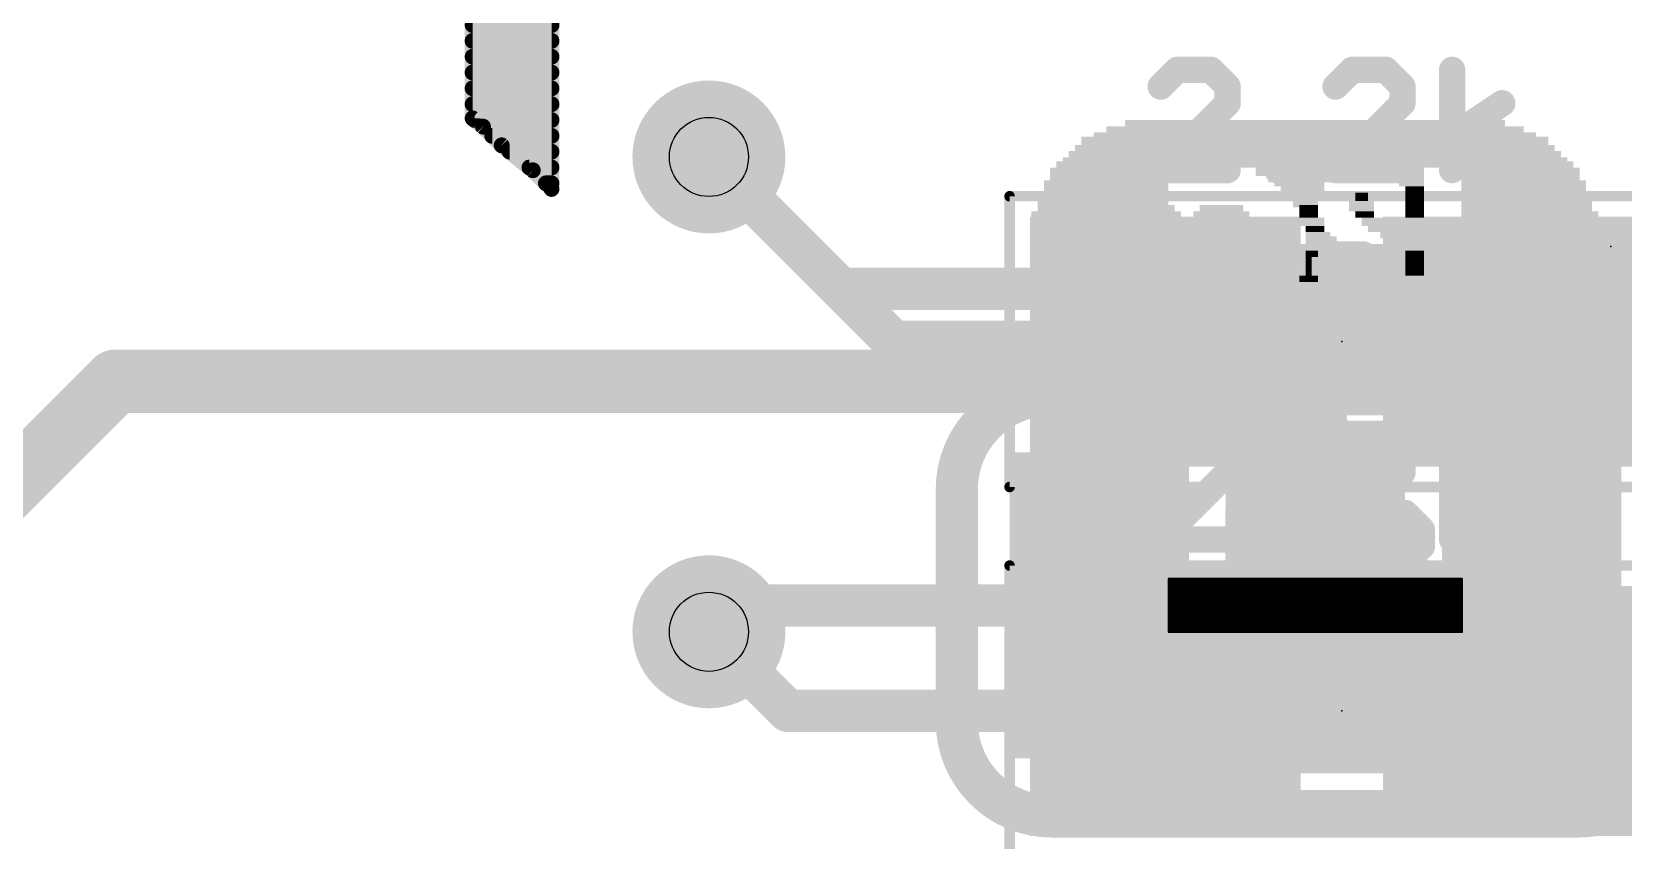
# Model space of a CAD drawing. Extents: x -33 to 74, y -22 to 37.
# Drawn here: x 6.52 to 14.18, y 16.65 to 20.54 of the extents above; entities that cross this region are included whole.
import ezdxf

# ---------------------------------------------------------------- set-up
doc = ezdxf.new("R2010")
doc.units = 0
for name, color, linetype in [('1', 12, 'CONTINUOUS'), ('16', 132, 'CONTINUOUS'), ('18', 110, 'CONTINUOUS'), ('21', 41, 'CONTINUOUS'), ('22', 40, 'CONTINUOUS'), ('23', 53, 'CONTINUOUS'), ('24', 53, 'CONTINUOUS'), ('25', 253, 'CONTINUOUS'), ('26', 253, 'CONTINUOUS'), ('27', 253, 'CONTINUOUS'), ('29', 253, 'CONTINUOUS'), ('30', 253, 'CONTINUOUS'), ('31', 253, 'CONTINUOUS'), ('35', 253, 'CONTINUOUS'), ('39', 12, 'CONTINUOUS'), ('44', 253, 'CONTINUOUS'), ('51', 53, 'CONTINUOUS')]:
    doc.layers.add(name, color=color, linetype=linetype)

# ---------------------------------------------------------------- blocks, each defined once
blk = doc.blocks.new('RECT')
blk.add_solid([(-0.5, -0.5), (0.5, -0.5), (-0.5, 0.5), (0.5, 0.5)])
blk = doc.blocks.new('ROUNDV')
at = {"const_width": 0.5}
blk.add_lwpolyline([(0, -0.25, 1), (0, 0.25, 1), (0, -0.25)], format="xyb", dxfattribs=at)

msp = doc.modelspace()

# ---------------------------------------------------------------- linework, layer by layer
at = {"layer": '1', "const_width": 0.2032}
for points in [[(9.779, 19.939), (10.668, 19.05)], [(10.668, 19.05), (11.977, 19.05)], [(13.677, 19.05), (19.304, 19.05)], [(10.16, 17.272), (9.779, 17.653)], [(11.977, 17.272), (10.16, 17.272)], [(19.05, 17.272), (13.677, 17.272)]]:
    msp.add_lwpolyline(points, dxfattribs=at)
at = {"layer": '1', "const_width": 0.1016}
for points in [[(9.8149, 19.9749, 1), (9.7431, 19.9031)], [(10.668, 19.1008, 1), (10.668, 18.9992)], [(10.6321, 19.0141, 1), (10.7039, 19.0859)], [(11.977, 18.9992, 1), (11.977, 19.1008)], [(13.677, 19.1008, 1), (13.677, 18.9992)], [(9.8149, 17.6889, 1), (9.7431, 17.6171)], [(10.16, 17.3228, 1), (10.16, 17.2212)], [(10.1241, 17.2361, 1), (10.1959, 17.3079)], [(11.977, 17.2212, 1), (11.977, 17.3228)], [(13.677, 17.3228, 1), (13.677, 17.2212)]]:
    msp.add_lwpolyline(points, format="xyb", dxfattribs=at)
at = {"layer": '16'}
for points, const_width in [([(9.779, 19.939), (10.414, 19.304)], 0.2032), ([(10.414, 19.304), (13.462, 19.304)], 0.2032), ([(13.462, 19.304), (13.7414, 19.0246)], 0.2032), ([(13.7414, 19.0246), (13.7414, 17.78)], 0.2032), ([(3.556, 15.494), (6.9215, 18.8595)], 0.3048), ([(6.9215, 18.8595), (12.5095, 18.8595)], 0.3048), ([(12.5095, 18.8595), (12.7, 18.669)], 0.3048), ([(12.7, 18.669), (12.7, 17.78)], 0.3048), ([(9.779, 17.653), (9.906, 17.78)], 0.2032), ([(9.906, 17.78), (11.6586, 17.78)], 0.2032), ([(13.4049, 17.907), (11.9952, 17.907)], 0.0127), ([(11.9952, 17.907), (11.9952, 17.653)], 0.0127), ([(11.9952, 17.8943), (13.4049, 17.8943)], 0.0127), ([(11.9952, 17.8816), (13.4049, 17.8816)], 0.0127), ([(11.9952, 17.8689), (13.4049, 17.8689)], 0.0127), ([(11.9952, 17.8562), (13.4049, 17.8562)], 0.0127), ([(13.4049, 17.653), (13.4049, 17.907)], 0.0127), ([(11.9952, 17.8435), (13.4049, 17.8435)], 0.0127), ([(11.9952, 17.8308), (13.4049, 17.8308)], 0.0127), ([(11.9952, 17.8181), (13.4049, 17.8181)], 0.0127), ([(11.9952, 17.8054), (13.4049, 17.8054)], 0.0127), ([(11.9952, 17.7927), (13.4049, 17.7927)], 0.0127), ([(11.9952, 17.78), (13.4049, 17.78)], 0.0127), ([(11.9952, 17.7673), (13.4049, 17.7673)], 0.0127), ([(11.9952, 17.7546), (13.4049, 17.7546)], 0.0127), ([(11.9952, 17.7419), (13.4049, 17.7419)], 0.0127), ([(11.9952, 17.7292), (13.4049, 17.7292)], 0.0127), ([(11.9952, 17.7165), (13.4049, 17.7165)], 0.0127), ([(11.9952, 17.7038), (13.4049, 17.7038)], 0.0127), ([(11.9952, 17.6911), (13.4049, 17.6911)], 0.0127), ([(11.9952, 17.6784), (13.4049, 17.6784)], 0.0127), ([(11.9952, 17.6657), (13.4049, 17.6657)], 0.0127), ([(11.9952, 17.653), (13.4049, 17.653)], 0.0127), ([(11.9952, 17.653), (13.4049, 17.653)], 0.0127)]:
    msp.add_lwpolyline(points, dxfattribs=dict(at, const_width=const_width))
for points, const_width in [([(9.8149, 19.9749, 1), (9.7431, 19.9031)], 0.1016), ([(10.414, 19.3548, 1), (10.414, 19.2532)], 0.1016), ([(10.3781, 19.2681, 1), (10.4499, 19.3399)], 0.1016), ([(13.4979, 19.3399, 1), (13.4261, 19.2681)], 0.1016), ([(13.462, 19.2532, 1), (13.462, 19.3548)], 0.1016), ([(13.7922, 19.0246, 1), (13.6906, 19.0246)], 0.1016), ([(13.7055, 18.9887, 1), (13.7773, 19.0605)], 0.1016), ([(6.9215, 18.9357, 1), (6.9215, 18.7833)], 0.1524), ([(6.9754, 18.8056, 1), (6.8676, 18.9134)], 0.1524), ([(12.5634, 18.9134, 1), (12.4556, 18.8056)], 0.1524), ([(12.5095, 18.7833, 1), (12.5095, 18.9357)], 0.1524), ([(12.7762, 18.669, 1), (12.6238, 18.669)], 0.1524), ([(12.6461, 18.6151, 1), (12.7539, 18.7229)], 0.1524), ([(9.906, 17.8308, 1), (9.906, 17.7292)], 0.1016), ([(9.9419, 17.7441, 1), (9.8701, 17.8159)], 0.1016), ([(11.6586, 17.7292, 1), (11.6586, 17.8308)], 0.1016), ([(11.9952, 17.9102, 1), (11.9952, 17.9038)], 0.0064), ([(11.9983, 17.907, 1), (11.992, 17.907)], 0.0064), ([(11.9952, 17.8975, 1), (11.9952, 17.8911)], 0.0064), ([(11.9952, 17.8848, 1), (11.9952, 17.8784)], 0.0064), ([(11.9952, 17.8721, 1), (11.9952, 17.8657)], 0.0064), ([(11.9952, 17.8594, 1), (11.9952, 17.853)], 0.0064), ([(13.408, 17.907, 1), (13.4017, 17.907)], 0.0064), ([(13.4049, 17.9038, 1), (13.4049, 17.9102)], 0.0064), ([(13.4049, 17.8911, 1), (13.4049, 17.8975)], 0.0064), ([(13.4049, 17.8784, 1), (13.4049, 17.8848)], 0.0064), ([(13.4049, 17.8657, 1), (13.4049, 17.8721)], 0.0064), ([(13.4049, 17.853, 1), (13.4049, 17.8594)], 0.0064), ([(11.9952, 17.8467, 1), (11.9952, 17.8403)], 0.0064), ([(11.9952, 17.834, 1), (11.9952, 17.8276)], 0.0064), ([(11.9952, 17.8213, 1), (11.9952, 17.8149)], 0.0064), ([(11.9952, 17.8086, 1), (11.9952, 17.8022)], 0.0064), ([(11.9952, 17.7959, 1), (11.9952, 17.7895)], 0.0064), ([(11.9952, 17.7832, 1), (11.9952, 17.7768)], 0.0064), ([(12.6238, 17.78, 1), (12.7762, 17.78)], 0.1524), ([(13.4049, 17.8403, 1), (13.4049, 17.8467)], 0.0064), ([(13.4049, 17.8276, 1), (13.4049, 17.834)], 0.0064), ([(13.4049, 17.8149, 1), (13.4049, 17.8213)], 0.0064), ([(13.4049, 17.8022, 1), (13.4049, 17.8086)], 0.0064), ([(13.4049, 17.7895, 1), (13.4049, 17.7959)], 0.0064), ([(13.4049, 17.7768, 1), (13.4049, 17.7832)], 0.0064), ([(13.6906, 17.78, 1), (13.7922, 17.78)], 0.1016), ([(9.7431, 17.6889, 1), (9.8149, 17.6171)], 0.1016), ([(11.9952, 17.7705, 1), (11.9952, 17.7641)], 0.0064), ([(11.9952, 17.7578, 1), (11.9952, 17.7514)], 0.0064), ([(11.9952, 17.7451, 1), (11.9952, 17.7387)], 0.0064), ([(11.9952, 17.7324, 1), (11.9952, 17.726)], 0.0064), ([(11.9952, 17.7197, 1), (11.9952, 17.7133)], 0.0064), ([(11.9952, 17.707, 1), (11.9952, 17.7006)], 0.0064), ([(13.4049, 17.7641, 1), (13.4049, 17.7705)], 0.0064), ([(13.4049, 17.7514, 1), (13.4049, 17.7578)], 0.0064), ([(13.4049, 17.7387, 1), (13.4049, 17.7451)], 0.0064), ([(13.4049, 17.726, 1), (13.4049, 17.7324)], 0.0064), ([(13.4049, 17.7133, 1), (13.4049, 17.7197)], 0.0064), ([(13.4049, 17.7006, 1), (13.4049, 17.707)], 0.0064), ([(11.9952, 17.6943, 1), (11.9952, 17.6879)], 0.0064), ([(11.9952, 17.6816, 1), (11.9952, 17.6752)], 0.0064), ([(11.9952, 17.6689, 1), (11.9952, 17.6625)], 0.0064), ([(11.9952, 17.6562, 1), (11.9952, 17.6498)], 0.0064), ([(11.9952, 17.6562, 1), (11.9952, 17.6498)], 0.0064), ([(11.992, 17.653, 1), (11.9983, 17.653)], 0.0064), ([(13.4017, 17.653, 1), (13.408, 17.653)], 0.0064), ([(13.4049, 17.6879, 1), (13.4049, 17.6943)], 0.0064), ([(13.4049, 17.6752, 1), (13.4049, 17.6816)], 0.0064), ([(13.4049, 17.6625, 1), (13.4049, 17.6689)], 0.0064), ([(13.4049, 17.6498, 1), (13.4049, 17.6562)], 0.0064), ([(13.4049, 17.6498, 1), (13.4049, 17.6562)], 0.0064)]:
    msp.add_lwpolyline(points, format="xyb", dxfattribs=dict(at, const_width=const_width))
at = {"layer": '21', "const_width": 0.0762}
for points in [[(8.641, 20.125), (8.641, 21.975)], [(9.021, 20.805), (9.021, 19.785)], [(8.641, 20.574), (9.021, 20.574)], [(8.641, 20.4978), (9.021, 20.4978)], [(8.641, 20.4216), (9.021, 20.4216)], [(8.641, 20.3454), (9.021, 20.3454)], [(8.641, 20.2692), (9.021, 20.2692)], [(8.641, 20.193), (9.021, 20.193)], [(8.691, 20.085), (8.641, 20.125)], [(8.6513, 20.1168), (9.021, 20.1168)], [(8.781, 19.995), (8.691, 20.085)], [(8.7354, 20.0406), (9.021, 20.0406)], [(8.931, 19.875), (8.781, 19.995)], [(8.8193, 19.9644), (9.021, 19.9644)], [(8.9145, 19.8882), (9.021, 19.8882)], [(9.021, 19.785), (8.931, 19.875)], [(8.994, 19.812), (9.021, 19.812)]]:
    msp.add_lwpolyline(points, dxfattribs=at)
at = {"layer": '21', "const_width": 0.0381}
for points in [[(8.641, 20.5931, 1), (8.641, 20.555)], [(9.021, 20.555, 1), (9.021, 20.5931)], [(8.641, 20.5169, 1), (8.641, 20.4788)], [(9.021, 20.4788, 1), (9.021, 20.5169)], [(8.641, 20.4407, 1), (8.641, 20.4026)], [(9.021, 20.4026, 1), (9.021, 20.4407)], [(8.641, 20.3645, 1), (8.641, 20.3264)], [(9.021, 20.3264, 1), (9.021, 20.3645)], [(8.641, 20.2883, 1), (8.641, 20.2502)], [(9.021, 20.2502, 1), (9.021, 20.2883)], [(8.641, 20.2121, 1), (8.641, 20.174)], [(8.6529, 20.1399, 1), (8.6291, 20.1101)], [(9.021, 20.174, 1), (9.021, 20.2121)], [(8.622, 20.125, 1), (8.6601, 20.125)], [(8.6513, 20.1359, 1), (8.6513, 20.0978)], [(8.7045, 20.0985, 1), (8.6775, 20.0715)], [(8.6791, 20.0701, 1), (8.7029, 20.0999)], [(9.021, 20.0978, 1), (9.021, 20.1359)], [(8.7354, 20.0597, 1), (8.7354, 20.0216)], [(8.7929, 20.0099, 1), (8.7691, 19.9801)], [(8.7675, 19.9815, 1), (8.7945, 20.0085)], [(9.021, 20.0216, 1), (9.021, 20.0597)], [(8.8193, 19.9835, 1), (8.8193, 19.9454)], [(8.9145, 19.9073, 1), (8.9145, 19.8692)], [(9.021, 19.9454, 1), (9.021, 19.9835)], [(9.021, 19.8692, 1), (9.021, 19.9073)], [(8.9445, 19.8885, 1), (8.9175, 19.8615)], [(8.9191, 19.8601, 1), (8.9429, 19.8899)], [(8.994, 19.8311, 1), (8.994, 19.793)], [(9.021, 19.793, 1), (9.021, 19.8311)], [(9.002, 19.785, 1), (9.0401, 19.785)], [(9.0075, 19.7715, 1), (9.0345, 19.7985)]]:
    msp.add_lwpolyline(points, format="xyb", dxfattribs=at)
at = {"layer": '22'}
for points, const_width in [([(11.43, 18.796, 0.4142), (10.9728, 18.3388)], 0.2032), ([(11.43, 18.8468, 1), (11.43, 18.7452)], 0.1016), ([(11.43, 18.7452, 1), (11.43, 18.8468)], 0.1016), ([(14.4272, 18.3388, 0.4142), (13.97, 18.796)], 0.2032), ([(13.97, 18.8468, 1), (13.97, 18.7452)], 0.1016), ([(13.97, 18.7452, 1), (13.97, 18.8468)], 0.1016), ([(11.0236, 18.3388, 1), (10.922, 18.3388)], 0.1016), ([(10.922, 18.3388, 1), (11.0236, 18.3388)], 0.1016), ([(10.9728, 17.2212, 0.4142), (11.43, 16.764)], 0.2032), ([(11.0236, 17.2212, 1), (10.922, 17.2212)], 0.1016), ([(13.97, 16.764, 0.4142), (14.4272, 17.2212)], 0.2032), ([(10.922, 17.2212, 1), (11.0236, 17.2212)], 0.1016), ([(11.43, 16.8148, 1), (11.43, 16.7132)], 0.1016), ([(11.43, 16.7132, 1), (11.43, 16.8148)], 0.1016), ([(13.97, 16.8148, 1), (13.97, 16.7132)], 0.1016), ([(13.97, 16.7132, 1), (13.97, 16.8148)], 0.1016)]:
    msp.add_lwpolyline(points, format="xyb", dxfattribs=dict(at, const_width=const_width))
at = {"layer": '22', "const_width": 0.2032}
for points in [[(13.97, 18.796), (11.43, 18.796)], [(10.9728, 17.2212), (10.9728, 18.3388)], [(11.43, 16.764), (13.97, 16.764)]]:
    msp.add_lwpolyline(points, dxfattribs=at)
at = {"layer": '23'}
for p in [(12.827, 19.05), (12.827, 17.272)]:
    msp.add_point(p, dxfattribs=at)
at = {"layer": '24'}
for p in [(14.1224, 19.5072), (12.7, 17.78)]:
    msp.add_point(p, dxfattribs=at)
at = {"layer": '25', "const_width": 0.0635}
for points in [[(12.3609, 18.2249, 1), (12.2974, 18.2249)], [(12.3292, 18.2567, 1), (12.3292, 18.1932)], [(12.5931, 18.2474, 1), (12.5482, 18.2025)], [(12.5707, 18.1932, 1), (12.5707, 18.2567)], [(12.971, 18.2567, 1), (12.971, 18.1932)], [(12.9934, 18.2025, 1), (12.9485, 18.2474)], [(13.1545, 18.2474, 1), (13.1096, 18.2025)], [(13.132, 18.1932, 1), (13.132, 18.2567)], [(12.6829, 18.1444, 1), (12.6194, 18.1444)], [(12.6287, 18.122, 1), (12.6736, 18.1669)], [(12.868, 18.1669, 1), (12.9129, 18.122)], [(13.2443, 18.1444, 1), (13.1808, 18.1444)], [(13.1901, 18.122, 1), (13.235, 18.1669)], [(13.1808, 18.0639, 1), (13.2443, 18.0639)], [(13.235, 18.0415, 1), (13.1901, 18.0864)], [(12.6194, 17.9834, 1), (12.6829, 17.9834)], [(12.6736, 17.961, 1), (12.6287, 18.0059)], [(12.3292, 17.9347, 1), (12.3292, 17.8712)], [(12.5126, 17.9254, 1), (12.4677, 17.8805)], [(12.5482, 17.9254, 1), (12.5931, 17.8805)], [(12.5707, 17.8712, 1), (12.5707, 17.9347)], [(12.6287, 17.7194, 1), (12.6736, 17.7644)], [(12.868, 17.7644, 1), (12.9129, 17.7194)], [(12.8905, 17.7736, 1), (12.8905, 17.7102)], [(13.2125, 17.7102, 1), (13.2125, 17.7736)], [(12.2974, 17.7419, 1), (12.3609, 17.7419)]]:
    msp.add_lwpolyline(points, format="xyb", dxfattribs=at)
at = {"layer": '25', "const_width": 0.127}
for points in [[(12.3292, 17.7419), (12.3292, 18.2249)], [(12.3292, 18.2249), (12.5707, 18.2249)], [(12.5707, 18.2249), (12.6512, 18.1444)], [(12.971, 18.2249), (12.8905, 18.1444)], [(13.132, 18.2249), (12.971, 18.2249)], [(13.2125, 18.1444), (13.132, 18.2249)], [(12.6512, 18.1444), (12.6512, 17.9834)], [(13.2125, 18.0639), (13.2125, 18.1444)], [(12.8905, 17.7419), (13.2125, 18.0639)], [(12.6512, 17.9834), (12.5707, 17.9029)], [(12.5707, 17.9029), (12.3292, 17.9029)], [(12.4902, 17.9029), (12.6512, 17.7419)], [(13.2125, 17.7419), (12.8905, 17.7419)]]:
    msp.add_lwpolyline(points, dxfattribs=at)
at = {"layer": '26', "const_width": 0.127}
for points in [[(12.1274, 19.389), (12.2079, 19.4695)], [(12.2079, 19.4695), (12.3689, 19.4695)], [(12.3689, 19.4695), (12.4494, 19.389)], [(12.6887, 19.389), (12.7692, 19.4695)], [(12.7692, 19.4695), (12.9302, 19.4695)], [(12.9302, 19.4695), (13.0107, 19.389)], [(13.3849, 19.4695), (13.2239, 19.4695)], [(13.3044, 18.9865), (13.3044, 19.4695)], [(12.4494, 19.389), (12.4494, 19.067)], [(12.6887, 19.3085), (12.6887, 19.389)], [(13.0107, 18.9865), (12.6887, 19.3085)], [(12.2079, 18.9865), (12.1274, 19.067)], [(12.4494, 19.067), (12.3689, 18.9865)], [(12.3689, 18.9865), (12.2079, 18.9865)], [(12.6887, 18.9865), (13.0107, 18.9865)], [(13.3849, 18.9865), (13.2239, 18.9865)]]:
    msp.add_lwpolyline(points, dxfattribs=at)
at = {"layer": '26', "const_width": 0.0635}
for points in [[(12.2079, 19.5013, 1), (12.2079, 19.4378)], [(12.2303, 19.4471, 1), (12.1854, 19.492)], [(12.3914, 19.492, 1), (12.3464, 19.4471)], [(12.3689, 19.4378, 1), (12.3689, 19.5013)], [(12.7692, 19.5013, 1), (12.7692, 19.4378)], [(12.7917, 19.4471, 1), (12.7468, 19.492)], [(12.9527, 19.492, 1), (12.9078, 19.4471)], [(12.9302, 19.4378, 1), (12.9302, 19.5013)], [(13.2239, 19.5013, 1), (13.2239, 19.4378)], [(13.3362, 19.4695, 1), (13.2727, 19.4695)], [(13.3849, 19.4378, 1), (13.3849, 19.5013)], [(12.1049, 19.4115, 1), (12.1498, 19.3666)], [(12.4812, 19.389, 1), (12.4177, 19.389)], [(12.4269, 19.3666, 1), (12.4719, 19.4115)], [(12.7205, 19.389, 1), (12.657, 19.389)], [(12.6663, 19.4115, 1), (12.7112, 19.3666)], [(12.9883, 19.3666, 1), (13.0332, 19.4115)], [(12.657, 19.3085, 1), (12.7205, 19.3085)], [(12.7112, 19.331, 1), (12.6663, 19.2861)], [(12.1498, 19.0895, 1), (12.1049, 19.0445)], [(12.4177, 19.067, 1), (12.4812, 19.067)], [(12.4719, 19.0445, 1), (12.4269, 19.0895)], [(12.2079, 19.0182, 1), (12.2079, 18.9548)], [(12.1854, 18.964, 1), (12.2303, 19.009)], [(12.3464, 19.009, 1), (12.3914, 18.964)], [(12.3689, 18.9548, 1), (12.3689, 19.0182)], [(12.6887, 19.0182, 1), (12.6887, 18.9548)], [(12.9883, 18.964, 1), (13.0332, 19.009)], [(13.0107, 18.9548, 1), (13.0107, 19.0182)], [(13.2239, 19.0182, 1), (13.2239, 18.9548)], [(13.2727, 18.9865, 1), (13.3362, 18.9865)], [(13.3849, 18.9548, 1), (13.3849, 19.0182)]]:
    msp.add_lwpolyline(points, format="xyb", dxfattribs=at)
at = {"layer": '27', "const_width": 0.127}
for points in [[(12.0355, 20.3585), (11.955, 20.278)], [(12.1965, 20.3585), (12.0355, 20.3585)], [(12.277, 20.278), (12.1965, 20.3585)], [(12.8774, 20.3585), (12.7969, 20.278)], [(13.0385, 20.3585), (12.8774, 20.3585)], [(13.1189, 20.278), (13.0385, 20.3585)], [(13.3583, 19.8755), (13.3583, 20.3585)], [(12.277, 20.1975), (12.277, 20.278)], [(13.1189, 20.1975), (13.1189, 20.278)], [(11.955, 19.8755), (12.277, 20.1975)], [(12.7969, 19.8755), (13.1189, 20.1975)], [(13.3583, 20.0365), (13.5998, 20.1975)], [(13.5998, 19.8755), (13.3583, 20.0365)], [(12.5163, 19.8755), (12.5163, 19.956)], [(12.5163, 19.956), (12.5968, 19.956)], [(12.5968, 19.956), (12.5968, 19.8755)], [(12.277, 19.8755), (11.955, 19.8755)], [(12.5968, 19.8755), (12.5163, 19.8755)], [(13.1189, 19.8755), (12.7969, 19.8755)], [(12.0355, 18.5805), (11.955, 18.5)], [(12.1965, 18.5805), (12.0355, 18.5805)], [(12.277, 18.5), (12.1965, 18.5805)], [(12.8774, 18.5805), (12.7969, 18.5)], [(13.0385, 18.5805), (12.8774, 18.5805)], [(13.1189, 18.5), (13.0385, 18.5805)], [(13.3583, 18.0975), (13.3583, 18.5805)], [(12.277, 18.4195), (12.277, 18.5)], [(13.1189, 18.4195), (13.1189, 18.5)], [(11.955, 18.0975), (12.277, 18.4195)], [(12.7969, 18.0975), (13.1189, 18.4195)], [(13.3583, 18.2585), (13.5998, 18.4195)], [(13.5998, 18.0975), (13.3583, 18.2585)], [(12.5163, 18.0975), (12.5163, 18.178)], [(12.5163, 18.178), (12.5968, 18.178)], [(12.5968, 18.178), (12.5968, 18.0975)], [(12.277, 18.0975), (11.955, 18.0975)], [(12.5968, 18.0975), (12.5163, 18.0975)], [(13.1189, 18.0975), (12.7969, 18.0975)]]:
    msp.add_lwpolyline(points, dxfattribs=at)
at = {"layer": '27', "const_width": 0.0635}
for points in [[(12.0355, 20.3903, 1), (12.0355, 20.3268)], [(12.0579, 20.3361, 1), (12.013, 20.381)], [(12.2189, 20.381, 1), (12.174, 20.3361)], [(12.1965, 20.3268, 1), (12.1965, 20.3903)], [(12.8774, 20.3903, 1), (12.8774, 20.3268)], [(12.8999, 20.3361, 1), (12.855, 20.381)], [(13.0609, 20.381, 1), (13.016, 20.3361)], [(13.0385, 20.3268, 1), (13.0385, 20.3903)], [(13.39, 20.3585, 1), (13.3265, 20.3585)], [(11.9325, 20.3005, 1), (11.9774, 20.2556)], [(12.3087, 20.278, 1), (12.2452, 20.278)], [(12.2545, 20.2556, 1), (12.2994, 20.3005)], [(12.7745, 20.3005, 1), (12.8194, 20.2556)], [(13.1507, 20.278, 1), (13.0872, 20.278)], [(13.0965, 20.2556, 1), (13.1414, 20.3005)], [(12.2994, 20.1751, 1), (12.2545, 20.22)], [(13.1414, 20.1751, 1), (13.0965, 20.22)], [(13.6174, 20.1711, 1), (13.5821, 20.2239)], [(12.2452, 20.1975, 1), (12.3087, 20.1975)], [(13.0872, 20.1975, 1), (13.1507, 20.1975)], [(13.3759, 20.0629, 1), (13.3406, 20.0101)], [(13.3406, 20.0629, 1), (13.3759, 20.0101)], [(12.548, 19.956, 1), (12.4845, 19.956)], [(12.5163, 19.9877, 1), (12.5163, 19.9243)], [(12.6285, 19.956, 1), (12.565, 19.956)], [(12.5968, 19.9243, 1), (12.5968, 19.9877)], [(11.9325, 19.898, 1), (11.9774, 19.853)], [(11.955, 19.9073, 1), (11.955, 19.8438)], [(12.277, 19.8438, 1), (12.277, 19.9073)], [(12.5163, 19.9073, 1), (12.5163, 19.8438)], [(12.5968, 19.8438, 1), (12.5968, 19.9073)], [(12.7969, 19.9073, 1), (12.7969, 19.8438)], [(12.7745, 19.898, 1), (12.8194, 19.853)], [(13.1189, 19.8438, 1), (13.1189, 19.9073)], [(13.5821, 19.8491, 1), (13.6174, 19.9019)], [(12.4845, 19.8755, 1), (12.548, 19.8755)], [(12.565, 19.8755, 1), (12.6285, 19.8755)], [(13.3265, 19.8755, 1), (13.39, 19.8755)], [(12.0355, 18.6123, 1), (12.0355, 18.5488)], [(12.0579, 18.5581, 1), (12.013, 18.603)], [(12.2189, 18.603, 1), (12.174, 18.5581)], [(12.1965, 18.5488, 1), (12.1965, 18.6123)], [(12.8774, 18.6123, 1), (12.8774, 18.5488)], [(12.8999, 18.5581, 1), (12.855, 18.603)], [(13.0609, 18.603, 1), (13.016, 18.5581)], [(13.0385, 18.5488, 1), (13.0385, 18.6123)], [(13.39, 18.5805, 1), (13.3265, 18.5805)], [(11.9325, 18.5225, 1), (11.9774, 18.4776)], [(12.3087, 18.5, 1), (12.2452, 18.5)], [(12.2545, 18.4776, 1), (12.2994, 18.5225)], [(12.7745, 18.5225, 1), (12.8194, 18.4776)], [(13.1507, 18.5, 1), (13.0872, 18.5)], [(13.0965, 18.4776, 1), (13.1414, 18.5225)], [(12.2994, 18.3971, 1), (12.2545, 18.442)], [(13.1414, 18.3971, 1), (13.0965, 18.442)], [(13.6174, 18.3931, 1), (13.5821, 18.4459)], [(12.2452, 18.4195, 1), (12.3087, 18.4195)], [(13.0872, 18.4195, 1), (13.1507, 18.4195)], [(13.3759, 18.2849, 1), (13.3406, 18.2321)], [(12.548, 18.178, 1), (12.4845, 18.178)], [(12.5163, 18.2097, 1), (12.5163, 18.1463)], [(12.6285, 18.178, 1), (12.565, 18.178)], [(12.5968, 18.1463, 1), (12.5968, 18.2097)], [(13.3406, 18.2849, 1), (13.3759, 18.2321)], [(11.9325, 18.12, 1), (11.9774, 18.075)], [(11.955, 18.1292, 1), (11.955, 18.0658)], [(12.277, 18.0658, 1), (12.277, 18.1292)], [(12.4845, 18.0975, 1), (12.548, 18.0975)], [(12.5163, 18.1292, 1), (12.5163, 18.0658)], [(12.565, 18.0975, 1), (12.6285, 18.0975)], [(12.5968, 18.0658, 1), (12.5968, 18.1292)], [(12.7969, 18.1292, 1), (12.7969, 18.0658)], [(12.7745, 18.12, 1), (12.8194, 18.075)], [(13.1189, 18.0658, 1), (13.1189, 18.1292)], [(13.3265, 18.0975, 1), (13.39, 18.0975)], [(13.5821, 18.0711, 1), (13.6174, 18.1239)]]:
    msp.add_lwpolyline(points, format="xyb", dxfattribs=at)
at = {"layer": '30', "const_width": 0.0635}
for points in [[(12.0333, 17.907, 1), (11.9697, 17.907)], [(12.0015, 17.9387, 1), (12.0015, 17.8753)], [(12.4143, 17.907, 1), (12.3507, 17.907)], [(12.3825, 17.8753, 1), (12.3825, 17.9387)], [(13.0493, 17.907, 1), (12.9857, 17.907)], [(13.0175, 17.9387, 1), (13.0175, 17.8753)], [(13.4303, 17.907, 1), (13.3667, 17.907)], [(13.3985, 17.8753, 1), (13.3985, 17.9387)], [(12.0015, 17.8117, 1), (12.0015, 17.7483)], [(12.3825, 17.7483, 1), (12.3825, 17.8117)], [(13.0175, 17.8117, 1), (13.0175, 17.7483)], [(13.3985, 17.7483, 1), (13.3985, 17.8117)], [(12.0015, 17.6848, 1), (12.0015, 17.6213)], [(12.0015, 17.6848, 1), (12.0015, 17.6213)], [(12.3825, 17.6213, 1), (12.3825, 17.6848)], [(12.3825, 17.6213, 1), (12.3825, 17.6848)], [(13.0175, 17.6848, 1), (13.0175, 17.6213)], [(13.0175, 17.6848, 1), (13.0175, 17.6213)], [(13.3985, 17.6213, 1), (13.3985, 17.6848)], [(13.3985, 17.6213, 1), (13.3985, 17.6848)], [(11.9697, 17.653, 1), (12.0333, 17.653)], [(12.3507, 17.653, 1), (12.4143, 17.653)], [(12.9857, 17.653, 1), (13.0493, 17.653)], [(13.3667, 17.653, 1), (13.4303, 17.653)]]:
    msp.add_lwpolyline(points, format="xyb", dxfattribs=at)
at = {"layer": '30', "const_width": 0.127}
for points in [[(12.3825, 17.907), (12.0015, 17.907)], [(12.0015, 17.907), (12.0015, 17.653)], [(12.3825, 17.653), (12.3825, 17.907)], [(13.3985, 17.907), (13.0175, 17.907)], [(13.0175, 17.907), (13.0175, 17.653)], [(13.3985, 17.653), (13.3985, 17.907)], [(12.0015, 17.78), (12.3825, 17.78)], [(13.0175, 17.78), (13.3985, 17.78)], [(12.0015, 17.653), (12.3825, 17.653)], [(12.0015, 17.653), (12.3825, 17.653)], [(13.0175, 17.653), (13.3985, 17.653)], [(13.0175, 17.653), (13.3985, 17.653)]]:
    msp.add_lwpolyline(points, dxfattribs=at)
at = {"layer": '39', "const_width": 0.0508}
for points in [[(11.227, 18.35), (11.227, 19.75)], [(11.227, 19.75), (14.427, 19.75)], [(14.427, 18.35), (11.227, 18.35)], [(11.227, 16.572), (11.227, 17.972)], [(11.227, 17.972), (14.427, 17.972)]]:
    msp.add_lwpolyline(points, dxfattribs=at)
at = {"layer": '39', "const_width": 0.0254}
for points in [[(11.2397, 19.75, 1), (11.2143, 19.75)], [(11.227, 19.7627, 1), (11.227, 19.7373)], [(11.227, 18.3627, 1), (11.227, 18.3373)], [(11.2143, 18.35, 1), (11.2397, 18.35)], [(11.2397, 17.972, 1), (11.2143, 17.972)], [(11.227, 17.9847, 1), (11.227, 17.9593)]]:
    msp.add_lwpolyline(points, format="xyb", dxfattribs=at)
at = {"layer": '44'}
for centre in [(9.779, 19.939), (9.779, 17.653)]:
    msp.add_circle(centre, 0.1905, dxfattribs=at)
at = {"layer": '51', "const_width": 0.1016}
for points in [[(13.183, 19.469), (12.471, 19.469)], [(13.183, 18.618), (12.471, 18.618)], [(13.183, 17.691), (12.471, 17.691)], [(13.183, 16.84), (12.471, 16.84)]]:
    msp.add_lwpolyline(points, dxfattribs=at)
at = {"layer": '51', "const_width": 0.0508}
for points in [[(12.471, 19.4944, 1), (12.471, 19.4436)], [(13.183, 19.4436, 1), (13.183, 19.4944)], [(12.471, 18.6434, 1), (12.471, 18.5926)], [(13.183, 18.5926, 1), (13.183, 18.6434)], [(12.471, 17.7164, 1), (12.471, 17.6656)], [(13.183, 17.6656, 1), (13.183, 17.7164)], [(12.471, 16.8654, 1), (12.471, 16.8146)], [(13.183, 16.8146, 1), (13.183, 16.8654)]]:
    msp.add_lwpolyline(points, format="xyb", dxfattribs=at)

# ---------------------------------------------------------------- block references
at = {"layer": '1', "xscale": 1.1, "rotation": 180}
for p in [(11.977, 19.05), (13.677, 19.05), (11.977, 17.272), (13.677, 17.272)]:
    msp.add_blockref('RECT', p, dxfattribs=at)
at = {"layer": '16', "xscale": 0.6604, "yscale": 1.27, "rotation": 180}
for p in [(11.6586, 17.78), (12.7, 17.78), (13.7414, 17.78)]:
    msp.add_blockref('RECT', p, dxfattribs=at)
at = {"layer": '18', "xscale": 0.7366, "yscale": 0.7366}
for p in [(9.779, 19.939), (9.779, 19.939), (9.779, 17.653), (9.779, 17.653)]:
    msp.add_blockref('ROUNDV', p, dxfattribs=at)
at = {"layer": '22', "rotation": 180}
for p, xscale, yscale in [((12.6974, 20.0722), 2.01, 0.03), ((12.6974, 20.1022), 1.83, 0.03), ((12.6974, 20.0172), 2.25, 0.04), ((12.6974, 20.0472), 2.13, 0.02), ((12.6974, 19.9272), 2.43, 0.02), ((12.6974, 19.9522), 2.37, 0.03), ((12.6974, 19.9822), 2.31, 0.03), ((11.7524, 19.8672), 0.66, 0.04), ((11.8274, 19.9022), 0.75, 0.03), ((12.5624, 19.9022), 0.54, 0.03), ((12.6074, 19.8672), 0.39, 0.04), ((13.4774, 19.9022), 0.93, 0.03), ((13.1474, 19.8672), 0.15, 0.04), ((13.6874, 19.8672), 0.57, 0.04), ((11.6924, 19.8122), 0.6, 0.03), ((11.6924, 19.7822), 0.6, 0.03), ((11.7224, 19.8322), 0.6, 0.03), ((12.6224, 19.8322), 0.3, 0.03), ((12.6224, 19.8122), 0.24, 0.03), ((12.6374, 19.7822), 0.21, 0.03), ((13.1624, 19.8322), 0.12, 0.03), ((13.1624, 19.8122), 0.12, 0.03), ((13.1774, 19.7822), 0.09, 0.03), ((13.6874, 19.8322), 0.57, 0.03), ((13.7024, 19.8122), 0.6, 0.03), ((13.7024, 19.7822), 0.6, 0.03), ((11.6774, 19.7472), 0.63, 0.04), ((11.6774, 19.7122), 0.63, 0.03), ((11.6924, 19.6922), 0.66, 0.03), ((12.2474, 19.6922), 0.21, 0.03), ((12.6374, 19.7472), 0.15, 0.04), ((12.6524, 19.7122), 0.12, 0.03), ((12.6674, 19.6922), 0.09, 0.03), ((12.9224, 19.7122), 0.12, 0.03), ((12.9224, 19.6922), 0.12, 0.03), ((12.9224, 19.7472), 0.06, 0.04), ((13.1774, 19.7472), 0.09, 0.04), ((13.1774, 19.7122), 0.09, 0.03), ((13.1774, 19.6922), 0.09, 0.03), ((13.7174, 19.7472), 0.63, 0.04), ((13.7174, 19.7122), 0.63, 0.03), ((13.7174, 19.6922), 0.63, 0.03), ((11.6924, 19.6622), 0.72, 0.03), ((11.8724, 19.6272), 1.08, 0.04), ((12.2474, 19.6622), 0.27, 0.03), ((12.6674, 19.6622), 0.09, 0.03), ((12.6824, 19.6272), 0.12, 0.04), ((12.9374, 19.6622), 0.09, 0.03), ((12.9824, 19.6272), 0.12, 0.04), ((13.1624, 19.6272), 0.12, 0.04), ((13.1774, 19.6622), 0.09, 0.03), ((13.7324, 19.6622), 0.66, 0.03), ((13.7324, 19.6272), 0.66, 0.04), ((11.8874, 19.5922), 1.11, 0.03), ((11.8874, 19.5622), 1.11, 0.03), ((11.9024, 19.5422), 1.14, 0.03), ((12.6974, 19.5922), 0.09, 0.03), ((12.7124, 19.5622), 0.12, 0.03), ((12.7274, 19.5422), 0.15, 0.03), ((13.0874, 19.5922), 0.27, 0.03), ((13.1174, 19.5622), 0.21, 0.03), ((13.1474, 19.5422), 0.15, 0.03), ((13.7324, 19.5922), 0.66, 0.03), ((13.7324, 19.5622), 0.66, 0.03), ((13.7324, 19.5422), 0.66, 0.03), ((11.9024, 19.5072), 1.14, 0.04), ((11.9024, 19.4722), 1.14, 0.03), ((11.9024, 19.4522), 1.14, 0.03), ((12.7424, 19.5072), 0.18, 0.04), ((12.6824, 19.4722), 0.06, 0.03), ((12.6674, 19.4522), 0.03, 0.03), ((13.1624, 19.5072), 0.12, 0.04), ((13.1774, 19.4722), 0.09, 0.03), ((13.1774, 19.4522), 0.09, 0.03), ((13.7324, 19.5072), 0.66, 0.04), ((13.7324, 19.4722), 0.66, 0.03), ((13.7324, 19.4522), 0.66, 0.03), ((11.8874, 19.4222), 1.11, 0.03), ((11.8874, 19.3872), 1.11, 0.04), ((12.6674, 19.4222), 0.03, 0.03), ((12.6674, 19.3872), 0.03, 0.04), ((13.1774, 19.4222), 0.09, 0.03), ((13.1774, 19.3872), 0.09, 0.04), ((13.7324, 19.4222), 0.66, 0.03), ((13.7324, 19.3872), 0.66, 0.04), ((11.8724, 19.3522), 1.08, 0.03), ((11.7074, 19.3222), 0.69, 0.03), ((11.6924, 19.3022), 0.66, 0.03), ((12.2474, 19.3222), 0.27, 0.03), ((12.2474, 19.3022), 0.15, 0.03), ((12.9074, 19.3022), 0.63, 0.03), ((12.6674, 19.3522), 0.09, 0.03), ((12.9224, 19.3222), 0.6, 0.03), ((13.1624, 19.3522), 0.12, 0.03), ((13.7324, 19.3522), 0.66, 0.03), ((13.7174, 19.3222), 0.63, 0.03), ((13.7174, 19.3022), 0.63, 0.03), ((11.6774, 19.2672), 0.63, 0.04), ((11.6924, 19.2322), 0.6, 0.03), ((12.8924, 19.2322), 0.66, 0.03), ((12.9074, 19.2672), 0.63, 0.04), ((13.7174, 19.2672), 0.63, 0.04), ((13.7024, 19.2322), 0.6, 0.03), ((11.6924, 19.2122), 0.6, 0.03), ((11.7074, 19.1822), 0.57, 0.03), ((11.7374, 19.1472), 0.63, 0.04), ((12.8324, 19.1472), 0.78, 0.04), ((12.8624, 19.1822), 0.72, 0.03), ((12.8774, 19.2122), 0.69, 0.03), ((13.7024, 19.2122), 0.6, 0.03), ((13.6874, 19.1822), 0.57, 0.03), ((13.6874, 19.1472), 0.57, 0.04), ((11.7824, 19.1122), 0.66, 0.03), ((12.6974, 19.0822), 2.43, 0.03), ((12.8174, 19.1122), 0.87, 0.03), ((13.6574, 19.1122), 0.57, 0.03), ((12.6974, 19.0522), 2.37, 0.03), ((12.6974, 19.0222), 2.31, 0.03), ((12.6974, 19.0022), 2.25, 0.03), ((12.6974, 18.9722), 2.13, 0.03), ((12.6974, 18.9422), 2.01, 0.03), ((12.6974, 18.9122), 1.83, 0.03)]:
    msp.add_blockref('RECT', p, dxfattribs=dict(at, xscale=xscale, yscale=yscale))
at = {"layer": '29', "xscale": 1.3032, "yscale": 1.2032, "rotation": 180}
for p in [(11.977, 19.05), (13.677, 19.05), (11.977, 17.272), (13.677, 17.272)]:
    msp.add_blockref('RECT', p, dxfattribs=at)
at = {"layer": '30', "xscale": 0.8636, "yscale": 1.4732, "rotation": 180}
for p in [(11.6586, 17.78), (12.7, 17.78), (13.7414, 17.78)]:
    msp.add_blockref('RECT', p, dxfattribs=at)
at = {"layer": '31', "xscale": 1.1, "rotation": 180}
for p in [(11.977, 19.05), (13.677, 19.05), (11.977, 17.272), (13.677, 17.272)]:
    msp.add_blockref('RECT', p, dxfattribs=at)
at = {"layer": '35', "xscale": 0.3998, "yscale": 0.6, "rotation": 180}
for p in [(12.827, 19.05), (12.827, 17.272)]:
    msp.add_blockref('RECT', p, dxfattribs=at)
at = {"layer": '51', "xscale": 0.5001, "yscale": 0.95, "rotation": 180}
for p in [(12.2468, 19.0449), (13.4152, 19.0449), (12.2468, 17.2669), (13.4152, 17.2669)]:
    msp.add_blockref('RECT', p, dxfattribs=at)

doc.saveas('drawing.dxf')
